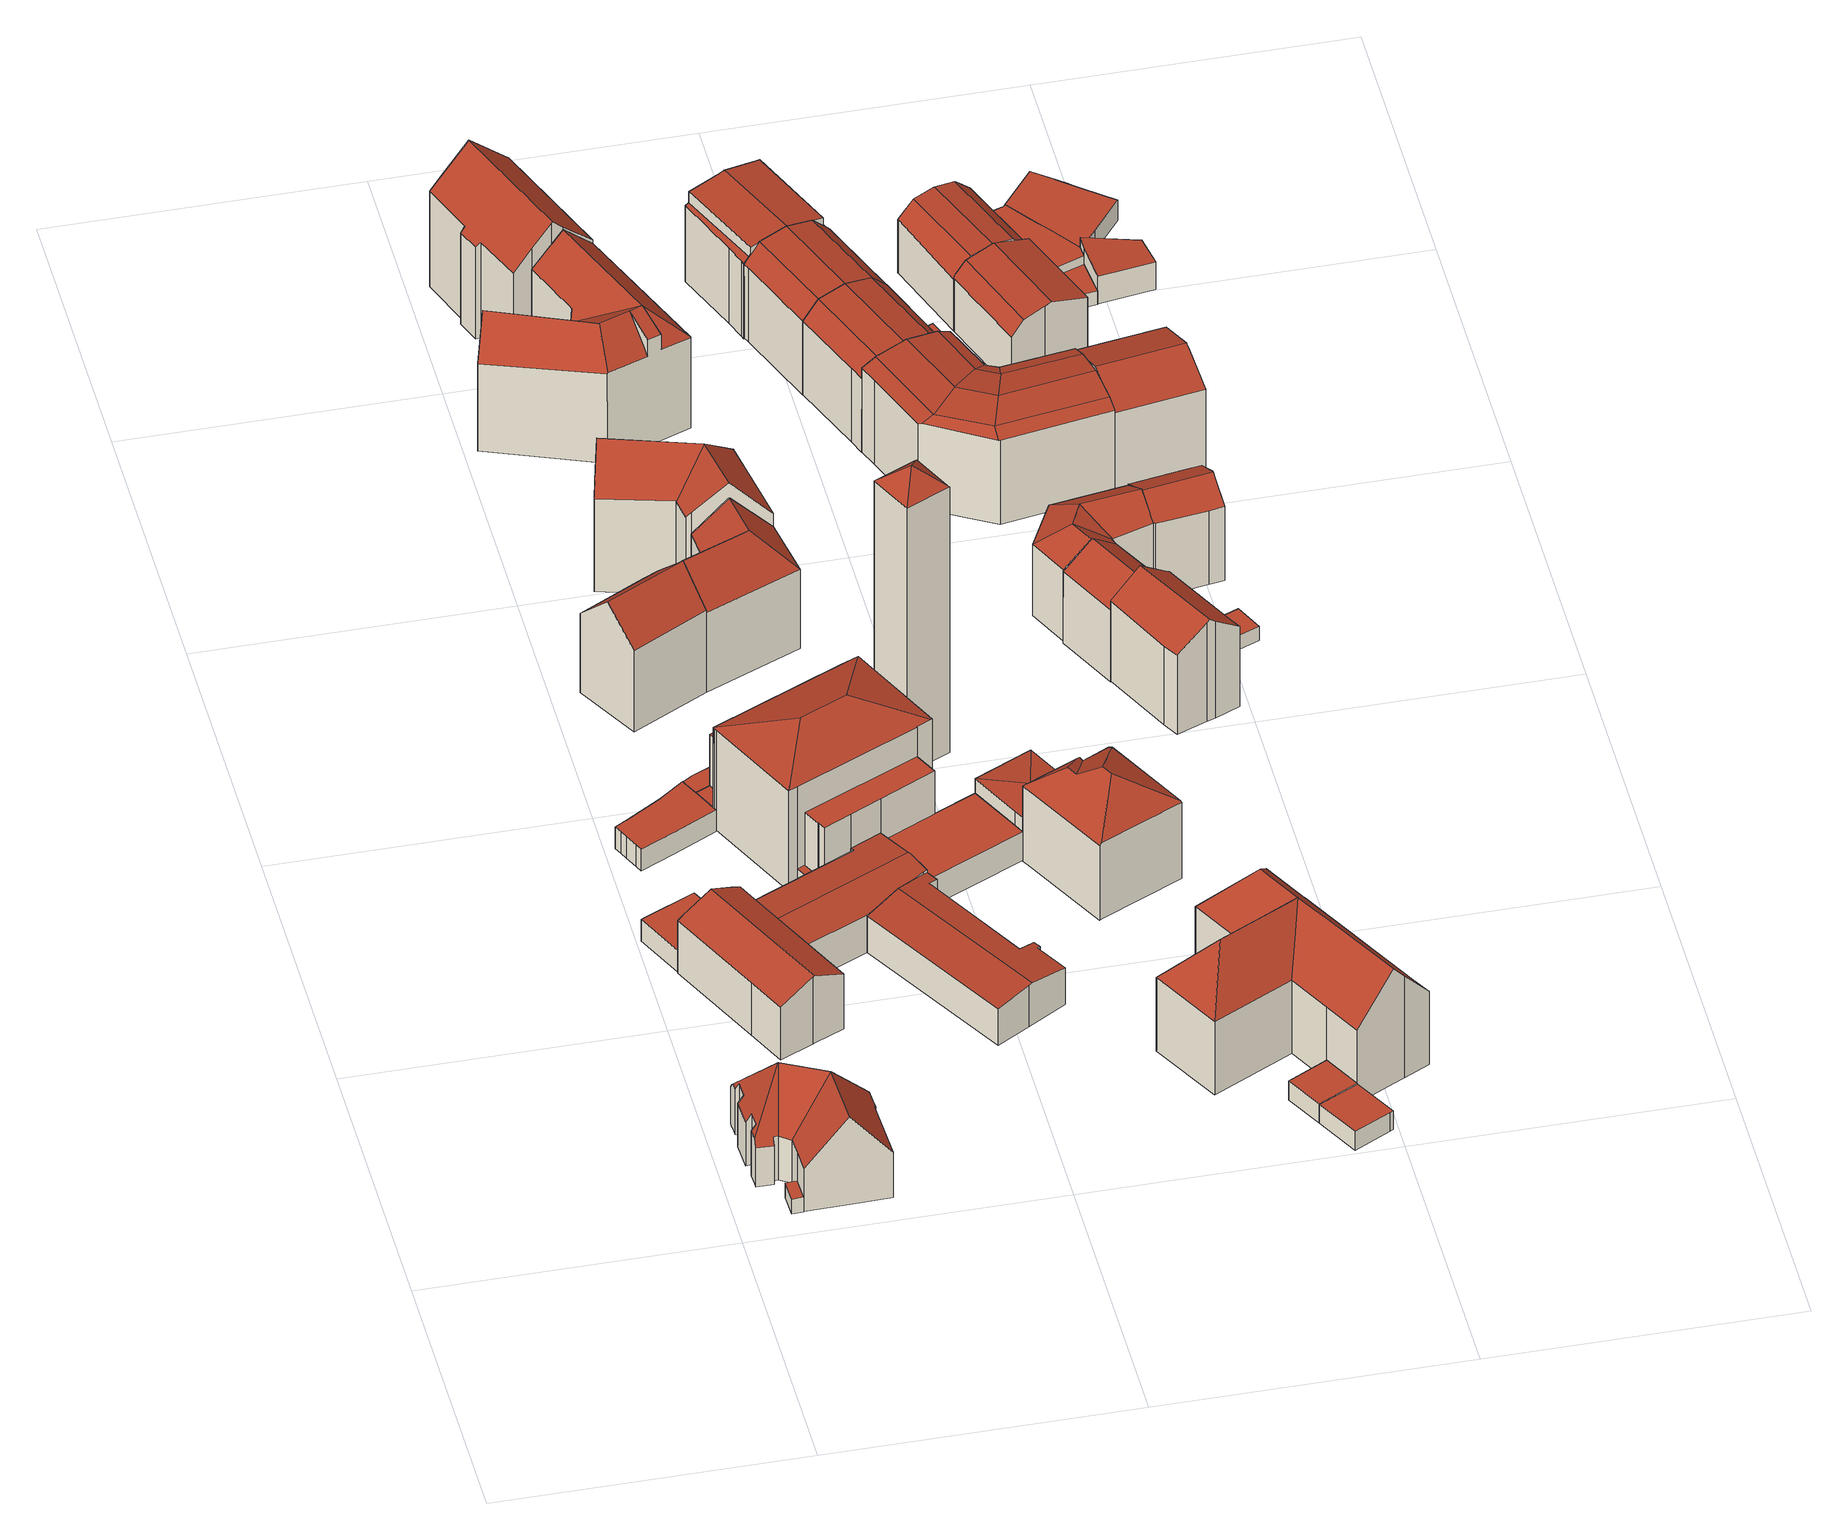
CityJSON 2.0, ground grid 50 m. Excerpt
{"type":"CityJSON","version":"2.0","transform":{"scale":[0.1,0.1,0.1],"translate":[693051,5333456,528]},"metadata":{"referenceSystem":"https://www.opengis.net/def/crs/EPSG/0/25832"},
"CityObjects":{
"building1":{"type":"Building","attributes":{"Gemeindeschluessel":"09162000","HoeheDach":"545.952","HoeheGrund":"529.250","Methode":"2000","NiedrigsteTraufeDesGebaeudes":"532.010","Geometrietyp2DReferenz":"3000","function":"31001_1000","roofType":"3100","measuredHeight":16.7,"storeysAboveGround":3},"geometry":[{"type":"MultiSurface","lod":"2","boundaries":[[[0,1,2,3]],[[4,5,6,7]],[[8,9,1,10]],[[11,12,13,14,15,16,17]],[[18,19,20,21]],[[22,23,24,25,26,27,28,29]],[[8,10,30,31]],[[6,32,33,34,35,36,37,7]],[[38,39,40,41]],[[42,24,23,43]],[[44,12,11,45]],[[35,34,46,47]],[[41,40,48,49]],[[14,50,51,21,20,15]],[[49,48,5,4]],[[10,1,0,52,30]],[[50,14,13,53]],[[54,31,30,52]],[[23,22,29,55,56,57,58,43]],[[59,45,11,17,60,61]],[[62,63,64,65]],[[66,27,26,67]],[[47,46,68,69]],[[16,15,20,19,70,71,72,28]],[[73,61,60,9,8,31,54]],[[60,17,16,2,1,9]],[[2,16,28,27]],[[56,55,63,62]],[[44,45,59,61,73,54,52,0,3,66,67,74,42,43,58,57,56,62,65,38,41,49,4,7,37,36,35,47,69,75,76,77,18,21,51,50,53]],[[65,64,39,38]],[[64,63,55,29,28,32,6,5,48,40,39]],[[3,2,27,66]],[[25,24,42,74,67,26]],[[33,32,28,72,68,46,34]],[[69,68,72,75]],[[71,70,19,18,77,76]],[[71,76,75,72]],[[53,13,12,44]]],"semantics":{"surfaces":[{"type":"WallSurface"},{"type":"RoofSurface"},{"type":"GroundSurface"}],"values":[0,0,0,1,0,1,1,0,0,0,0,0,0,0,0,0,0,0,0,0,0,0,0,1,0,1,1,0,2,0,1,0,0,1,0,0,0,0]}}]},
"building2":{"type":"Building","attributes":{"Gemeindeschluessel":"09162000","HoeheDach":"532.874","HoeheGrund":"528.780","Methode":"1000","NiedrigsteTraufeDesGebaeudes":"532.874","Geometrietyp2DReferenz":"3000","function":"31001_9998","roofType":"1000","measuredHeight":4.09,"storeysAboveGround":1},"geometry":[{"type":"MultiSurface","lod":"2","boundaries":[[[78,79,80,81,82,83,84]],[[80,85,86,81]],[[83,87,88,84]],[[82,89,87,83]],[[81,86,89,82]],[[88,87,89,86,85,90,91]],[[78,91,90,79]],[[84,88,91,78]],[[79,90,85,80]]],"semantics":{"surfaces":[{"type":"GroundSurface"},{"type":"WallSurface"},{"type":"RoofSurface"}],"values":[0,1,1,1,1,2,1,1,1]}}]},
"building3":{"type":"Building","attributes":{"Gemeindeschluessel":"09162000","HoeheDach":"541.511","HoeheGrund":"528.650","Methode":"2000","NiedrigsteTraufeDesGebaeudes":"538.679","Geometrietyp2DReferenz":"3000","function":"31001_9998","roofType":"3100","measuredHeight":12.86,"storeysAboveGround":3},"geometry":[{"type":"MultiSurface","lod":"2","boundaries":[[[92,93,94,95]],[[96,97,98,99,100,101,102,103]],[[104,100,99,105]],[[106,107,108,96,103,109,94,93]],[[110,102,101,111]],[[112,113,114,115,92,95,116,117,110,111,104,105,118,119]],[[111,101,100,104]],[[115,106,93,92]],[[114,107,106,115]],[[113,112,119,97,96,108]],[[113,108,107,114]],[[109,103,102,110,117,116]],[[95,94,109,116]],[[98,97,119,118,105,99]]],"semantics":{"surfaces":[{"type":"WallSurface"},{"type":"RoofSurface"},{"type":"GroundSurface"}],"values":[0,1,0,1,0,2,0,0,0,0,0,0,0,0]}}]},
"building4":{"type":"Building","attributes":{"Gemeindeschluessel":"09162000","HoeheDach":"532.754","HoeheGrund":"528.720","Methode":"1000","NiedrigsteTraufeDesGebaeudes":"532.754","Geometrietyp2DReferenz":"3000","function":"31001_2000","roofType":"1000","measuredHeight":4.03},"geometry":[{"type":"MultiSurface","lod":"2","boundaries":[[[120,121,122,123]],[[124,125,126,127]],[[128,129,130,131]],[[122,121,130,129,132,133,134,135,136,137,138,126,125,139]],[[128,140,141,133,132,129]],[[127,126,138,142]],[[140,128,131,120,123,143,124,127,142,144,145,146,147,141]],[[144,137,136,145]],[[147,134,133,141]],[[135,134,147,146,145,136]],[[143,139,125,124]],[[142,138,137,144]],[[131,130,121,120]],[[123,122,139,143]]],"semantics":{"surfaces":[{"type":"WallSurface"},{"type":"RoofSurface"},{"type":"GroundSurface"}],"values":[0,0,0,1,0,0,2,0,0,0,0,0,0,0]}}]},
"building5":{"type":"Building","attributes":{"Gemeindeschluessel":"09162000","HoeheDach":"532.743","HoeheGrund":"528.690","Methode":"1000","NiedrigsteTraufeDesGebaeudes":"532.743","Geometrietyp2DReferenz":"3000","function":"31001_2000","roofType":"1000","measuredHeight":4.05},"geometry":[{"type":"MultiSurface","lod":"2","boundaries":[[[145,148,149,150]],[[151,150,149,152,153,154,155,156]],[[144,151,156,142]],[[148,157,152,149]],[[153,158,159,154]],[[148,145,144,142,160,159,158,157]],[[155,154,159,160]],[[152,157,158,153]],[[156,155,160,142]],[[145,150,151,144]]],"semantics":{"surfaces":[{"type":"WallSurface"},{"type":"RoofSurface"},{"type":"GroundSurface"}],"values":[0,1,0,0,0,2,0,0,0,0]}}]},
"building6":{"type":"Building","attributes":{"Gemeindeschluessel":"09162000","HoeheDach":"536.820","HoeheGrund":"528.910","Methode":"1000","NiedrigsteTraufeDesGebaeudes":"536.123","Geometrietyp2DReferenz":"3000","function":"31001_9998","roofType":"3100","measuredHeight":7.91,"storeysAboveGround":2},"geometry":[{"type":"MultiSurface","lod":"2","boundaries":[[[161,162,163,164]],[[165,166,167,163,162,168,169,170]],[[164,163,167,171]],[[169,168,172,173,174,175]],[[176,177,178,179]],[[180,181,177,176]],[[182,183,165,170,181,180]],[[170,169,175,178,177,181]],[[179,178,175,174]],[[171,167,166,184]],[[164,171,184,183,182,180,176,179,174,173,172,161]],[[172,168,162,161]],[[184,166,165,183]]],"semantics":{"surfaces":[{"type":"WallSurface"},{"type":"RoofSurface"},{"type":"GroundSurface"}],"values":[0,1,0,0,0,0,0,1,0,0,2,0,0]}}]},
"building7":{"type":"Building","attributes":{"Gemeindeschluessel":"09162000","HoeheDach":"550.102","HoeheGrund":"528.769","Methode":"2000","NiedrigsteTraufeDesGebaeudes":"543.877","Geometrietyp2DReferenz":"3000","function":"31001_1000","roofType":"3100","measuredHeight":21.33,"storeysAboveGround":4},"geometry":[{"type":"MultiSurface","lod":"2","boundaries":[[[185,186,187,188]],[[189,190,191,192]],[[193,190,189,185,188]],[[192,191,194,195,196]],[[186,196,195,187]],[[191,190,193,194]],[[186,185,189,192,196]],[[187,195,194,193,188]]],"semantics":{"surfaces":[{"type":"WallSurface"},{"type":"RoofSurface"},{"type":"GroundSurface"}],"values":[0,0,0,0,0,1,2,1]}}]},
"building8":{"type":"Building","attributes":{"Gemeindeschluessel":"09162000","HoeheDach":"532.731","HoeheGrund":"528.910","Methode":"1000","NiedrigsteTraufeDesGebaeudes":"532.731","Geometrietyp2DReferenz":"3000","function":"31001_9998","roofType":"1000","measuredHeight":3.82},"geometry":[{"type":"MultiSurface","lod":"2","boundaries":[[[197,198,199,200]],[[200,199,152,201]],[[202,154,203,204]],[[153,152,199,198,205,206,203,154]],[[207,153,154,202]],[[201,152,153,207]],[[208,205,198,197]],[[204,203,206,209]],[[209,206,205,208]],[[202,204,209,208,197,200,201,207]]],"semantics":{"surfaces":[{"type":"WallSurface"},{"type":"RoofSurface"},{"type":"GroundSurface"}],"values":[0,0,0,1,0,0,0,0,0,2]}}]},
"building9":{"type":"Building","attributes":{"name":"St. Wolfgang","Gemeindeschluessel":"09162000","HoeheDach":"551.460","HoeheGrund":"528.964","Methode":"2000","NiedrigsteTraufeDesGebaeudes":"532.480","Geometrietyp2DReferenz":"3000","function":"31001_3041","roofType":"3200","measuredHeight":22.5},"geometry":[{"type":"MultiSurface","lod":"2","boundaries":[[[210,211,212,213]],[[214,215,216,217]],[[218,219,220,221,222,223,224,225]],[[226,227,228,229]],[[230,231,232,233,234]],[[235,236,232,237]],[[238,239,215,214]],[[240,241,212,242]],[[243,224,223,244]],[[245,246,230,234,247,248,136]],[[249,250,238,214,217,251,252,235,237,253,246,245,243,244,254,255,256,210,213,257]],[[254,222,221,255]],[[210,256,220,219,211]],[[258,259,240,242,233,232,236]],[[250,249,259,258,260,261]],[[235,252,262,263,236]],[[243,245,136,264,225,224]],[[258,236,263,229,228,260]],[[257,213,212,241]],[[247,211,219,218,265,248]],[[249,257,241,240,259]],[[250,261,239,238]],[[227,266,216,215,239,261,260,228]],[[247,234,233,242,212,211]],[[248,265,264,136]],[[255,221,220,256]],[[244,223,222,254]],[[253,231,230,246]],[[217,216,266,251]],[[265,218,225,264]],[[253,237,232,231]],[[262,226,229,263]],[[252,251,266,227,226,262]]],"semantics":{"surfaces":[{"type":"WallSurface"},{"type":"RoofSurface"},{"type":"GroundSurface"}],"values":[0,0,1,0,1,0,0,1,0,0,2,0,0,1,0,0,0,0,0,0,0,0,1,1,1,0,0,0,0,0,0,1,0]}}]},
"building10":{"type":"Building","attributes":{"Gemeindeschluessel":"09162000","HoeheDach":"536.920","HoeheGrund":"528.891","Methode":"1000","NiedrigsteTraufeDesGebaeudes":"535.810","Geometrietyp2DReferenz":"3000","function":"31001_9998","roofType":"3100","measuredHeight":8.03,"storeysAboveGround":2},"geometry":[{"type":"MultiSurface","lod":"2","boundaries":[[[164,171,267,268,269]],[[164,269,270,161]],[[267,271,272,273,268]],[[274,272,271,275]],[[161,270,276,277]],[[277,276,278,279]],[[273,280,281,282,283,284,278,276,270,269,268]],[[267,171,275,271]],[[285,283,282,286]],[[274,287,280,273,272]],[[282,281,288,286]],[[278,284,289,279]],[[274,275,171,164,161,277,279,289,285,286,288,287]],[[284,283,285,289]],[[288,281,280,287]]],"semantics":{"surfaces":[{"type":"WallSurface"},{"type":"RoofSurface"},{"type":"GroundSurface"}],"values":[0,0,1,0,0,0,1,0,0,0,0,0,2,0,0]}}]},
"building11":{"type":"Building","attributes":{"Gemeindeschluessel":"09162000","HoeheDach":"550.053","HoeheGrund":"528.769","Methode":"2000","NiedrigsteTraufeDesGebaeudes":"542.959","Geometrietyp2DReferenz":"3000","function":"31001_1000","roofType":"3100","measuredHeight":21.28,"storeysAboveGround":4},"geometry":[{"type":"MultiSurface","lod":"2","boundaries":[[[290,185,291,292,293]],[[290,293,294,295]],[[296,297,298,299]],[[300,298,301,302]],[[303,302,291,185]],[[296,295,294,304,297]],[[299,298,300,189]],[[302,301,292,291]],[[189,300,302,303]],[[301,298,297,304]],[[290,295,296,299,189,303,185]],[[293,292,301,304,294]]],"semantics":{"surfaces":[{"type":"WallSurface"},{"type":"RoofSurface"},{"type":"GroundSurface"}],"values":[0,0,0,1,0,0,0,1,0,1,2,1]}}]},
"building12":{"type":"Building","attributes":{"Gemeindeschluessel":"09162000","HoeheDach":"552.829","HoeheGrund":"528.767","Methode":"2000","NiedrigsteTraufeDesGebaeudes":"546.537","Geometrietyp2DReferenz":"3000","function":"31001_9998","roofType":"3100","measuredHeight":24.06,"storeysAboveGround":5},"geometry":[{"type":"MultiSurface","lod":"2","boundaries":[[[305,306,307,308,309,310]],[[311,312,313,314,315]],[[316,317,315,314,305]],[[310,309,318,319,320]],[[295,321,320,319]],[[322,323,307,306,324]],[[316,305,310,320,321]],[[313,312,322,324]],[[308,325,318,309]],[[305,314,313,324,306]],[[317,296,311,315]],[[295,319,318,325,323,322,312,311,296]],[[295,296,317,316,321]],[[325,308,307,323]]],"semantics":{"surfaces":[{"type":"RoofSurface"},{"type":"WallSurface"},{"type":"GroundSurface"}],"values":[0,1,0,1,1,1,0,1,1,0,1,2,1,1]}}]},
"building13":{"type":"Building","attributes":{"Gemeindeschluessel":"09162000","HoeheDach":"534.459","HoeheGrund":"529.030","Methode":"1000","NiedrigsteTraufeDesGebaeudes":"534.459","Geometrietyp2DReferenz":"3000","function":"31001_2000","roofType":"1000","measuredHeight":5.43},"geometry":[{"type":"MultiSurface","lod":"2","boundaries":[[[250,326,327,328]],[[329,330,331,332]],[[329,333,334,335,336,330]],[[238,337,326,250]],[[338,339,335,334]],[[328,327,339,338]],[[340,331,330,336,335,339,327,326,337]],[[341,332,331,340,337,238]],[[333,329,332,341,238,250,328,338,334]]],"semantics":{"surfaces":[{"type":"WallSurface"},{"type":"RoofSurface"},{"type":"GroundSurface"}],"values":[0,0,0,0,0,0,1,0,2]}}]},
"building14":{"type":"Building","attributes":{"Gemeindeschluessel":"09162000","HoeheDach":"551.280","HoeheGrund":"528.669","Methode":"2000","NiedrigsteTraufeDesGebaeudes":"543.992","Geometrietyp2DReferenz":"3000","function":"31001_1000","roofType":"3100","measuredHeight":22.61,"storeysAboveGround":5},"geometry":[{"type":"MultiSurface","lod":"2","boundaries":[[[342,343,344,345]],[[346,347,343,342]],[[348,349,350,351,352]],[[352,351,353,354]],[[355,356,350,349]],[[355,349,348,357,358,359]],[[360,345,344,361]],[[351,350,356,362,363,364,365,366,360,361,367,353]],[[368,369,370]],[[352,354,371,357,348]],[[372,364,363,373,374]],[[371,368,370,357]],[[364,372,375,365]],[[366,376,345,360]],[[357,370,342,374,373,358]],[[363,362,359,358,373]],[[367,347,346,377,369,368,371,354,353]],[[343,347,367,361,344]],[[342,377,346]],[[342,345,376,375,372,374]],[[369,377,342,370]],[[359,362,356,355]],[[365,375,376,366]]],"semantics":{"surfaces":[{"type":"RoofSurface"},{"type":"WallSurface"},{"type":"GroundSurface"}],"values":[0,0,1,1,1,0,1,2,1,0,1,0,1,1,0,1,1,1,1,0,0,1,1]}}]},
"building15":{"type":"Building","attributes":{"Gemeindeschluessel":"09162000","HoeheDach":"553.550","HoeheGrund":"528.470","Methode":"2000","NiedrigsteTraufeDesGebaeudes":"546.048","Geometrietyp2DReferenz":"3000","function":"31001_1000","roofType":"3100","measuredHeight":25.08,"storeysAboveGround":5},"geometry":[{"type":"MultiSurface","lod":"2","boundaries":[[[378,379,380,381]],[[382,383,384,385]],[[386,387,388,389]],[[388,390,391,392,393,389]],[[394,395,396,397]],[[396,398,383,382,399,397]],[[400,401,384,383,398]],[[402,403,404,401,400,405]],[[391,390,388,387,406,407,380,379,405,400,398,396,395]],[[386,408,409,407,406,387]],[[392,391,395,394]],[[404,403,402,378,381,409,408,386,389,393,392,394,397,399,382,385]],[[402,405,379,378]],[[381,380,407,409]],[[385,384,401,404]]],"semantics":{"surfaces":[{"type":"WallSurface"},{"type":"RoofSurface"},{"type":"GroundSurface"}],"values":[0,0,0,0,0,0,1,0,1,0,0,2,0,0,0]}}]},
"building16":{"type":"Building","attributes":{"Gemeindeschluessel":"09162000","HoeheDach":"584.070","HoeheGrund":"529.570","Methode":"2000","NiedrigsteTraufeDesGebaeudes":"580.534","Geometrietyp2DReferenz":"3000","function":"31001_2000","roofType":"3500","measuredHeight":54.5},"geometry":[{"type":"MultiSurface","lod":"2","boundaries":[[[410,411,412,413]],[[414,415,416,417,418]],[[417,419,418]],[[417,416,420,419]],[[419,420,412,411]],[[413,412,420,421]],[[421,420,416,415]],[[418,419,411]],[[414,410,413,421,415]],[[414,418,411,410]]],"semantics":{"surfaces":[{"type":"WallSurface"},{"type":"RoofSurface"},{"type":"GroundSurface"}],"values":[0,0,1,1,1,0,0,1,2,0]}}]},
"building17":{"type":"Building","attributes":{"Gemeindeschluessel":"09162000","HoeheDach":"537.930","HoeheGrund":"529.010","Methode":"2000","NiedrigsteTraufeDesGebaeudes":"537.233","Geometrietyp2DReferenz":"3000","function":"31001_9998","roofType":"3200","measuredHeight":8.92,"storeysAboveGround":2},"geometry":[{"type":"MultiSurface","lod":"2","boundaries":[[[422,423,424,425,426,427]],[[334,423,422,338]],[[424,428,429,430,425]],[[425,430,431,426]],[[432,334,338,328,433,434,435,436,437]],[[436,429,428,437]],[[430,429,436,435,434,431]],[[427,426,431,434,433,328]],[[338,422,427,328]],[[334,432,437,428,424,423]]],"semantics":{"surfaces":[{"type":"RoofSurface"},{"type":"WallSurface"},{"type":"GroundSurface"}],"values":[0,1,0,0,2,1,1,1,1,1]}}]},
"building18":{"type":"Building","attributes":{"Gemeindeschluessel":"09162000","HoeheDach":"548.230","HoeheGrund":"528.930","Methode":"2000","NiedrigsteTraufeDesGebaeudes":"543.230","Geometrietyp2DReferenz":"3000","function":"31001_9998","roofType":"3200","measuredHeight":19.3,"storeysAboveGround":3},"geometry":[{"type":"MultiSurface","lod":"2","boundaries":[[[438,439,440,441,442,443,444]],[[445,446,447,439,438]],[[448,439,447,449]],[[450,451,446,445]],[[452,453,454,442,441,455,456,457,458]],[[459,444,443,442,454,453]],[[460,461,462,463,464,465,452,458]],[[465,464,463,466,450,445,438,444,459,453,452]],[[440,439,448,467,455,441]],[[468,462,461,460,458,457,456,455,467,448,449,469,470,471]],[[472,451,450,466]],[[451,472,471,470,469,449,447,446]],[[462,468,471,472,466,463]]],"semantics":{"surfaces":[{"type":"RoofSurface"},{"type":"WallSurface"},{"type":"GroundSurface"}],"values":[0,0,1,0,1,0,1,0,1,2,0,1,1]}}]},
"building19":{"type":"Building","attributes":{"Gemeindeschluessel":"09162000","HoeheDach":"532.932","HoeheGrund":"529.190","Methode":"1000","NiedrigsteTraufeDesGebaeudes":"532.932","Geometrietyp2DReferenz":"3000","function":"31001_1000","roofType":"1000","measuredHeight":3.74},"geometry":[{"type":"MultiSurface","lod":"2","boundaries":[[[473,474,475,476]],[[474,477,478,475]],[[476,475,478,479]],[[476,479,480,473]],[[480,477,474,473]],[[479,478,477,480]]],"semantics":{"surfaces":[{"type":"WallSurface"},{"type":"RoofSurface"},{"type":"GroundSurface"}],"values":[0,1,0,2,0,0]}}]},
"building20":{"type":"Building","attributes":{"Gemeindeschluessel":"09162000","HoeheDach":"532.816","HoeheGrund":"529.180","Methode":"1000","NiedrigsteTraufeDesGebaeudes":"532.816","Geometrietyp2DReferenz":"3000","function":"31001_1000","roofType":"1000","measuredHeight":3.64},"geometry":[{"type":"MultiSurface","lod":"2","boundaries":[[[481,482,483,473]],[[481,484,485,482]],[[482,485,486,487,483]],[[484,488,486,485]],[[483,487,480,473]],[[486,488,480,487]],[[484,481,473,480,488]]],"semantics":{"surfaces":[{"type":"WallSurface"},{"type":"RoofSurface"},{"type":"GroundSurface"}],"values":[0,0,1,0,0,0,2]}}]},
"building21":{"type":"Building","attributes":{"Gemeindeschluessel":"09162000","HoeheDach":"551.051","HoeheGrund":"529.110","Methode":"1000","NiedrigsteTraufeDesGebaeudes":"543.105","Geometrietyp2DReferenz":"3000","function":"31001_1000","roofType":"3200","measuredHeight":21.94},"geometry":[{"type":"MultiSurface","lod":"2","boundaries":[[[489,490,491,492]],[[493,494,495,496,497,498]],[[499,500,501,502,503,490,489]],[[504,505,501,500,506,507]],[[508,509,510,497,496,511,512,513,514,515,516,491,517]],[[518,519,498,497,510,509,520]],[[493,498,519,521]],[[516,515,514,513,512,522,523,524,525,526,492,491]],[[527,528,504,507]],[[503,517,491,490]],[[529,511,496,495]],[[530,531,509,501,505,504]],[[527,532,520,528]],[[522,512,511,529]],[[528,530,504]],[[502,501,509,508,517,503]],[[495,494,493,521,533,532,527,507,506,500,499,489,492,526,525,524,523,522,529]],[[533,521,519,518,520,532]],[[520,509,531,530,528]]],"semantics":{"surfaces":[{"type":"WallSurface"},{"type":"RoofSurface"},{"type":"GroundSurface"}],"values":[0,0,0,0,1,1,0,0,0,1,0,1,0,0,1,1,2,0,1]}}]},
"building22":{"type":"Building","attributes":{"Gemeindeschluessel":"09162000","HoeheDach":"546.470","HoeheGrund":"528.551","Methode":"2000","NiedrigsteTraufeDesGebaeudes":"542.860","Geometrietyp2DReferenz":"3000","function":"31001_9998","roofType":"3100","measuredHeight":17.92,"storeysAboveGround":5},"geometry":[{"type":"MultiSurface","lod":"2","boundaries":[[[534,535,536,537]],[[538,539,540,537,536,541]],[[542,543,544,539,538,545,546,547,548,549,550]],[[549,551,552,550]],[[553,554,555,534,537,540]],[[544,553,540,539]],[[547,546,556,557,558,559]],[[548,560,551,549]],[[546,545,561,562,556]],[[542,550,552,563,564,565,535,534,555]],[[563,552,551,560,559,558]],[[535,565,562,561,541,536]],[[538,541,561,545]],[[547,559,560,548]],[[558,557,564,563]],[[565,564,557,556,562]],[[542,555,554,543]],[[543,554,553,544]]],"semantics":{"surfaces":[{"type":"WallSurface"},{"type":"GroundSurface"},{"type":"RoofSurface"}],"values":[0,0,1,0,2,0,0,0,0,0,2,2,0,0,0,2,0,0]}}]},
"building23":{"type":"Building","attributes":{"Gemeindeschluessel":"09162000","HoeheDach":"546.760","HoeheGrund":"528.740","Methode":"2000","NiedrigsteTraufeDesGebaeudes":"542.771","Geometrietyp2DReferenz":"3000","function":"31001_9998","roofType":"3100","measuredHeight":18.02,"storeysAboveGround":4},"geometry":[{"type":"MultiSurface","lod":"2","boundaries":[[[566,567,568,569]],[[570,571,572,573,574,575,576,577,578,579]],[[568,567,580,571,570]],[[575,574,581,582]],[[580,583,572,571]],[[569,568,570,579]],[[583,584,573,572]],[[582,581,585,586]],[[584,587,585,581,574,573]],[[586,585,587,588]],[[566,589,590,591,588,587,584,583,580,567]],[[591,590,589,566,569,579,578,577,576,575,582,586,588]]],"semantics":{"surfaces":[{"type":"WallSurface"},{"type":"RoofSurface"},{"type":"GroundSurface"}],"values":[0,0,1,0,1,0,1,0,1,0,0,2]}}]},
"building24":{"type":"Building","attributes":{"Gemeindeschluessel":"09162000","HoeheDach":"546.780","HoeheGrund":"528.820","Methode":"2000","NiedrigsteTraufeDesGebaeudes":"542.857","Geometrietyp2DReferenz":"3000","function":"31001_9998","roofType":"3100","measuredHeight":17.96,"storeysAboveGround":4},"geometry":[{"type":"MultiSurface","lod":"2","boundaries":[[[592,593,594,595,596,597]],[[598,599,600,601]],[[602,603,604,605]],[[604,603,606,580,607]],[[606,597,596,583,580]],[[607,580,583,584,599,598,608,609,610,611]],[[602,612,592,597,606,603]],[[605,604,607,611]],[[613,614,600,599,584]],[[615,594,593,592,612,602,605,611,610,609,608,598,601,616]],[[601,600,614,616]],[[596,595,613,584,583]],[[594,615,616,614,613,595]]],"semantics":{"surfaces":[{"type":"WallSurface"},{"type":"RoofSurface"},{"type":"GroundSurface"}],"values":[0,0,0,1,1,0,0,0,1,2,0,1,0]}}]},
"building25":{"type":"Building","attributes":{"Gemeindeschluessel":"09162000","HoeheDach":"546.230","HoeheGrund":"528.590","Methode":"2000","NiedrigsteTraufeDesGebaeudes":"542.287","Geometrietyp2DReferenz":"3000","function":"31001_1000","roofType":"3100","measuredHeight":17.64,"storeysAboveGround":4},"geometry":[{"type":"MultiSurface","lod":"2","boundaries":[[[617,618,619,620,621,622]],[[620,619,623,624,625,621]],[[626,627,628,629]],[[630,631,627,626]],[[623,632,628,627,631,624]],[[625,624,631,630,633,634]],[[635,618,617,622,634,633,630,626,629,636]],[[622,621,625,634]],[[629,628,632,636]],[[618,635,636,632,623,619]]],"semantics":{"surfaces":[{"type":"WallSurface"},{"type":"RoofSurface"},{"type":"GroundSurface"}],"values":[0,1,0,0,1,0,2,0,0,0]}}]},
"building26":{"type":"Building","attributes":{"Gemeindeschluessel":"09162000","HoeheDach":"546.200","HoeheGrund":"528.966","Methode":"2000","NiedrigsteTraufeDesGebaeudes":"542.731","Geometrietyp2DReferenz":"3000","function":"31001_9998","roofType":"3100","measuredHeight":17.23,"storeysAboveGround":4},"geometry":[{"type":"MultiSurface","lod":"2","boundaries":[[[637,638,639,640,641]],[[642,637,641,643,631]],[[644,645,646,647,648]],[[642,631,625,649]],[[638,644,648,650,639]],[[651,625,631,643,652]],[[653,654,655,656]],[[656,655,646,645]],[[654,651,652,655]],[[657,650,648,647]],[[637,642,649,653,656,645,644,638]],[[653,649,625,651,654]],[[652,657,647,646,655]],[[640,639,650,657]],[[643,641,640,657,652]]],"semantics":{"surfaces":[{"type":"WallSurface"},{"type":"RoofSurface"},{"type":"GroundSurface"}],"values":[0,0,0,0,0,1,0,0,1,1,2,0,1,1,1]}}]},
"building27":{"type":"Building","attributes":{"Gemeindeschluessel":"09162000","HoeheDach":"548.070","HoeheGrund":"528.812","Methode":"2000","NiedrigsteTraufeDesGebaeudes":"543.940","Geometrietyp2DReferenz":"3000","function":"31001_1000","roofType":"3100","measuredHeight":19.26,"storeysAboveGround":6},"geometry":[{"type":"MultiSurface","lod":"2","boundaries":[[[658,659,660,661,662,663]],[[664,665,666,667,668,669,670,671,672]],[[668,673,674,669]],[[667,675,673,668]],[[666,676,675,667]],[[665,677,676,666]],[[672,658,663,664]],[[664,663,662,677,665]],[[671,659,658,672]],[[661,674,673,675,676,677,662]],[[670,660,659,671]],[[669,674,661,660,670]]],"semantics":{"surfaces":[{"type":"RoofSurface"},{"type":"GroundSurface"},{"type":"WallSurface"}],"values":[0,1,2,2,2,2,2,2,2,0,2,2]}}]},
"building28":{"type":"Building","attributes":{"Gemeindeschluessel":"09162000","HoeheDach":"546.900","HoeheGrund":"528.854","Methode":"2000","NiedrigsteTraufeDesGebaeudes":"544.804","Geometrietyp2DReferenz":"3000","function":"31001_9998","roofType":"3100","measuredHeight":18.05,"storeysAboveGround":4},"geometry":[{"type":"MultiSurface","lod":"2","boundaries":[[[678,679,680,681,682]],[[683,684,685,686,687,688]],[[678,682,683,689]],[[690,691,692,693]],[[694,695,696,697]],[[698,699,686,685,700,701]],[[702,693,703,684]],[[684,703,700,685]],[[704,705,706,688,687]],[[682,702,684,683]],[[704,687,686,699]],[[707,708,679,678,689,709]],[[710,692,691,711]],[[712,690,693,702]],[[710,713,714,715,692]],[[707,716,705,704,699,698,694,697,713,710,711,717,708]],[[693,692,715,703]],[[718,709,689,683,688,706]],[[697,696,714,713]],[[716,718,706,705]],[[681,712,702,682]],[[698,701,695,694]],[[703,715,714,696,695,701,700]],[[717,711,691,690,712,681,680]],[[707,709,718,716]],[[717,680,679,708]]],"semantics":{"surfaces":[{"type":"RoofSurface"},{"type":"WallSurface"},{"type":"GroundSurface"}],"values":[0,0,0,0,1,1,0,0,1,0,1,1,1,0,1,2,0,0,1,1,0,1,0,1,1,1]}}]},
"building29":{"type":"Building","attributes":{"Gemeindeschluessel":"09162000","HoeheDach":"531.431","HoeheGrund":"528.660","Methode":"1000","NiedrigsteTraufeDesGebaeudes":"531.431","Geometrietyp2DReferenz":"3000","function":"31001_2000","roofType":"1000","measuredHeight":2.77},"geometry":[{"type":"MultiSurface","lod":"2","boundaries":[[[719,720,721,722]],[[722,721,723,724]],[[724,723,725,726]],[[727,728,720,719]],[[726,725,728,727]],[[722,724,726,727,719]],[[720,728,725,723,721]]],"semantics":{"surfaces":[{"type":"WallSurface"},{"type":"GroundSurface"},{"type":"RoofSurface"}],"values":[0,0,0,0,0,1,2]}}]},
"building30":{"type":"Building","attributes":{"Gemeindeschluessel":"09162000","HoeheDach":"531.491","HoeheGrund":"528.770","Methode":"1000","NiedrigsteTraufeDesGebaeudes":"531.491","Geometrietyp2DReferenz":"3000","function":"31001_2000","roofType":"1000","measuredHeight":2.72},"geometry":[{"type":"MultiSurface","lod":"2","boundaries":[[[729,730,731,732]],[[729,732,733,734]],[[734,735,730,729]],[[732,731,736,733]],[[735,736,731,730]],[[733,736,735,734]]],"semantics":{"surfaces":[{"type":"WallSurface"},{"type":"GroundSurface"},{"type":"RoofSurface"}],"values":[0,1,0,0,2,0]}}]},
"building31":{"type":"Building","attributes":{"Gemeindeschluessel":"09162000","HoeheDach":"545.939","HoeheGrund":"529.030","Methode":"1000","NiedrigsteTraufeDesGebaeudes":"543.213","Geometrietyp2DReferenz":"3000","function":"31001_9998","roofType":"3100","measuredHeight":16.91,"storeysAboveGround":4},"geometry":[{"type":"MultiSurface","lod":"2","boundaries":[[[737,738,739,740]],[[741,742,743,744,745,746,747]],[[748,747,746,739,738,749,750,751]],[[751,750,749,752,753,644]],[[754,755,638,741,747,748,751,644]],[[756,743,742,757]],[[757,742,741,638]],[[756,757,638,755,754,644,753,752,737,740,758,759,760]],[[760,744,743,756]],[[745,759,758,740,739,746]],[[752,749,738,737]],[[759,745,744,760]]],"semantics":{"surfaces":[{"type":"WallSurface"},{"type":"RoofSurface"},{"type":"GroundSurface"}],"values":[0,1,1,0,0,0,0,2,0,0,0,0]}}]},
"building32":{"type":"Building","attributes":{"Gemeindeschluessel":"09162000","HoeheDach":"531.770","HoeheGrund":"528.970","Methode":"2000","NiedrigsteTraufeDesGebaeudes":"531.770","Geometrietyp2DReferenz":"3000","function":"51009_1610","roofType":"1000","measuredHeight":2.8},"geometry":[{"type":"MultiSurface","lod":"2","boundaries":[[[761,762,763,764]],[[763,762,765,766]],[[767,765,762,761]],[[764,763,766,768]],[[768,767,761,764]],[[768,766,765,767]]],"semantics":{"surfaces":[{"type":"WallSurface"},{"type":"RoofSurface"},{"type":"GroundSurface"}],"values":[0,1,0,0,2,0]}}]},
"building33":{"type":"Building","attributes":{"Gemeindeschluessel":"09162000","HoeheDach":"542.340","HoeheGrund":"528.720","Methode":"2000","NiedrigsteTraufeDesGebaeudes":"538.552","Geometrietyp2DReferenz":"3000","function":"31001_9998","roofType":"3100","measuredHeight":13.62,"storeysAboveGround":3},"geometry":[{"type":"MultiSurface","lod":"2","boundaries":[[[769,770,771,772]],[[773,774,775,776]],[[777,778,779,769,772,780]],[[776,775,781,782]],[[783,779,778,784]],[[770,785,786,771]],[[785,787,788,789,781,775,774,786]],[[784,778,777,790]],[[780,772,771,786,774,773,791,792,793,794]],[[795,796,797,798,783,784,790,794,793,792,791,773,776,782,799,800]],[[783,798,797,796,795,787,785,770,769,779]],[[790,777,780,794]],[[789,788,800,799,782,781]],[[800,788,787,795]]],"semantics":{"surfaces":[{"type":"RoofSurface"},{"type":"WallSurface"},{"type":"GroundSurface"}],"values":[0,1,0,1,1,0,0,1,1,2,1,1,1,1]}}]},
"building34":{"type":"Building","attributes":{"Gemeindeschluessel":"09162000","HoeheDach":"542.470","HoeheGrund":"528.806","Methode":"2000","NiedrigsteTraufeDesGebaeudes":"538.885","Geometrietyp2DReferenz":"3000","function":"31001_9998","roofType":"3100","measuredHeight":13.66,"storeysAboveGround":3},"geometry":[{"type":"MultiSurface","lod":"2","boundaries":[[[801,802,803,804,805,806,807]],[[802,801,808,809,810]],[[803,811,812,804]],[[811,810,809,813,814,812]],[[806,805,814,813,815,816]],[[809,808,817,815,813]],[[802,810,811,803]],[[817,818,816,815]],[[806,816,818,807]],[[801,807,818,817,808]],[[804,812,814,805]]],"semantics":{"surfaces":[{"type":"GroundSurface"},{"type":"WallSurface"},{"type":"RoofSurface"}],"values":[0,1,1,2,1,2,1,2,1,1,1]}}]},
"building35":{"type":"Building","attributes":{"Gemeindeschluessel":"09162000","HoeheDach":"547.367","HoeheGrund":"529.050","Methode":"1000","NiedrigsteTraufeDesGebaeudes":"544.476","Geometrietyp2DReferenz":"3000","function":"31001_9998","roofType":"3100","measuredHeight":18.32,"storeysAboveGround":4},"geometry":[{"type":"MultiSurface","lod":"2","boundaries":[[[819,820,821,822,823,824]],[[821,825,826,827,828,822]],[[829,830,831,832]],[[833,826,825,834]],[[834,825,821,820]],[[822,828,831,830,823]],[[820,819,824,829,832,835,836,833,834]],[[824,823,830,829]],[[836,827,826,833]],[[827,836,835,832,831,828]]],"semantics":{"surfaces":[{"type":"WallSurface"},{"type":"RoofSurface"},{"type":"GroundSurface"}],"values":[0,1,0,0,0,1,2,0,0,0]}}]},
"building36":{"type":"Building","attributes":{"Gemeindeschluessel":"09162000","HoeheDach":"530.287","HoeheGrund":"529.004","Methode":"2000","NiedrigsteTraufeDesGebaeudes":"530.093","Geometrietyp2DReferenz":"3000","function":"31001_2000","roofType":"1000","measuredHeight":1.28},"geometry":[{"type":"MultiSurface","lod":"2","boundaries":[[[837,838,839,840,841,842,843,844]],[[845,844,843,846]],[[847,840,839,848]],[[849,837,844,845]],[[848,839,838,850]],[[851,842,841,852]],[[852,841,840,847]],[[845,846,851,852,847,848,850,849]],[[850,838,837,849]],[[846,843,842,851]]],"semantics":{"surfaces":[{"type":"RoofSurface"},{"type":"WallSurface"},{"type":"GroundSurface"}],"values":[0,1,1,1,1,1,1,2,1,1]}}]},
"building37":{"type":"Building","attributes":{"Gemeindeschluessel":"09162000","HoeheDach":"532.850","HoeheGrund":"528.770","Methode":"1000","NiedrigsteTraufeDesGebaeudes":"532.850","Geometrietyp2DReferenz":"3000","function":"31001_2000","roofType":"1000","measuredHeight":4.08},"geometry":[{"type":"MultiSurface","lod":"2","boundaries":[[[853,854,855,856,857,858,859,860]],[[861,862,863,864]],[[865,866,867,868,869,870]],[[871,872,873,874,875,876]],[[877,878,879,880]],[[881,882,856,855]],[[874,873,878,877]],[[883,884,871,876]],[[885,886,887,888,889,890]],[[891,892,893,894]],[[895,896,897,898,899,900]],[[901,902,903,904]],[[905,906,907,908,909,910]],[[860,859,884,883]],[[904,903,862,861]],[[910,909,865,870]],[[911,912,882,881]],[[913,914,888,887]],[[885,890,915,916]],[[917,916,915,918,902,901]],[[867,919,900,899,920,868]],[[887,886,885,916,917,901,904,861,864,921,911,881,855,854,853,860,883,876,875,874,877,880,906,905,910,870,869,868,920,899,898,897,891,894,922,913]],[[897,896,892,891]],[[858,857,856,882,912,923,863,862,903,902,918,915,890,889,888,914,924,893,892,896,895,900,919,867,866,865,909,908,907,879,878,873,872,871,884,859]],[[921,864,863,923,912,911]],[[880,879,907,906]],[[922,924,914,913]],[[894,893,924,922]]],"semantics":{"surfaces":[{"type":"WallSurface"},{"type":"GroundSurface"},{"type":"RoofSurface"}],"values":[0,0,0,0,0,0,0,0,0,0,0,0,0,0,0,0,0,0,0,0,0,1,0,2,0,0,0,0]}}]},
"building38":{"type":"Building","attributes":{"Gemeindeschluessel":"09162000","HoeheDach":"531.389","HoeheGrund":"528.810","Methode":"1000","NiedrigsteTraufeDesGebaeudes":"531.389","Geometrietyp2DReferenz":"3000","function":"31001_2000","roofType":"1000","measuredHeight":2.58},"geometry":[{"type":"MultiSurface","lod":"2","boundaries":[[[925,926,927,887,928,885]],[[929,930,931,932,887,927]],[[933,934,935,885,928,887,932,931]],[[934,933,931,930,936,937]],[[938,937,936,930,929,927,926,925]],[[935,934,937,938,925,885]]],"semantics":{"surfaces":[{"type":"WallSurface"},{"type":"GroundSurface"},{"type":"RoofSurface"}],"values":[0,0,1,0,2,0]}}]},
"building39":{"type":"Building","attributes":{"Gemeindeschluessel":"09162000","HoeheDach":"532.650","HoeheGrund":"528.690","Methode":"2000","NiedrigsteTraufeDesGebaeudes":"532.650","Geometrietyp2DReferenz":"3000","function":"31001_2000","roofType":"1000","measuredHeight":3.96,"storeysAboveGround":1},"geometry":[{"type":"MultiSurface","lod":"2","boundaries":[[[939,940,941,942]],[[943,944,945,946]],[[947,948,944,943,949,950,951,952]],[[953,954,955,956]],[[941,940,955,954,957,958,959,960,945,944,948,947,952,961,962]],[[963,964,965,966,953,956,939,942,967,968,951,950,949,943,946]],[[968,961,952,951]],[[966,957,954,953]],[[964,959,958,965]],[[942,941,962,967]],[[967,962,961,968]],[[965,958,957,966]],[[964,963,946,945,960,959]],[[956,955,940,939]]],"semantics":{"surfaces":[{"type":"WallSurface"},{"type":"RoofSurface"},{"type":"GroundSurface"}],"values":[0,0,0,0,1,2,0,0,0,0,0,0,0,0]}}]},
"building40":{"type":"Building","attributes":{"Gemeindeschluessel":"09162000","HoeheDach":"534.812","HoeheGrund":"528.890","Methode":"2000","NiedrigsteTraufeDesGebaeudes":"534.244","Geometrietyp2DReferenz":"3000","function":"31001_2000","roofType":"9999","measuredHeight":5.92,"storeysAboveGround":2},"geometry":[{"type":"MultiSurface","lod":"2","boundaries":[[[969,970,971,972]],[[969,972,973,974,975]],[[973,976,977,974]],[[975,978,970,969]],[[978,977,976,971,970]],[[974,977,978,975]],[[972,971,976,973]]],"semantics":{"surfaces":[{"type":"WallSurface"},{"type":"GroundSurface"},{"type":"RoofSurface"}],"values":[0,1,0,0,2,0,0]}}]}
},
"vertices":[
[100,81,12],[100,81,94],[99,110,94],[99,110,12],[48,236,12],[48,236,109],[42,237,99],[42,237,12],[101,42,40],[101,42,94],[100,81,40],[237,45,98],[234,156,97],[236,157,95],[235,172,95],[234,192,95],[167,151,180],[171,43,180],[200,212,12],[200,212,93],[234,193,94],[234,193,12],[45,118,94],[45,113,87],[73,113,86],[73,119,94],[73,121,96],[81,122,96],[96,189,180],[45,121,98],[82,80,40],[83,41,40],[42,250,99],[41,255,94],[41,264,82],[41,264,12],[41,255,12],[42,250,12],[41,164,12],[41,164,94],[40,210,95],[40,210,12],[73,113,12],[45,113,12],[234,156,12],[237,45,12],[68,266,82],[68,266,12],[49,210,109],[49,210,12],[235,172,12],[234,192,12],[82,80,12],[236,157,12],[83,41,12],[44,140,98],[44,140,12],[45,121,12],[45,118,12],[171,43,12],[102,42,94],[102,42,12],[52,141,12],[52,141,109],[51,165,109],[51,165,12],[81,122,12],[73,121,12],[69,256,94],[69,256,12],[200,211,94],[199,210,96],[111,258,94],[101,42,12],[73,119,12],[111,258,12],[199,210,12],[200,211,12],
[6,706,8],[14,710,8],[96,749,8],[134,668,8],[98,651,8],[51,629,8],[43,625,8],[96,749,49],[134,668,49],[51,629,49],[43,625,49],[98,651,49],[14,710,49],[6,706,49],
[43,625,6],[43,625,107],[51,629,111],[51,629,6],[204,423,135],[253,446,111],[206,550,111],[178,610,111],[153,666,111],[149,675,111],[134,668,119],[100,652,135],[153,666,6],[178,610,6],[117,462,107],[147,396,107],[202,422,134],[98,651,134],[134,668,6],[149,675,6],[204,423,6],[202,422,6],[147,396,6],[117,462,6],[98,651,6],[100,652,6],[206,550,6],[253,446,6],
[27,898,7],[27,898,48],[22,910,48],[22,910,7],[36,935,7],[36,935,48],[95,972,48],[95,972,7],[42,864,7],[42,864,48],[37,876,48],[37,876,7],[98,892,48],[170,928,48],[168,932,48],[166,937,48],[149,974,48],[139,995,48],[136,1003,48],[16,923,48],[98,892,7],[170,928,7],[136,1003,7],[16,923,7],[139,995,7],[149,974,7],[166,937,7],[168,932,7],
[175,986,7],[175,986,47],[149,974,47],[139,995,47],[203,999,47],[192,1022,47],[188,1030,47],[154,1015,47],[136,1003,47],[203,999,7],[192,1022,7],[188,1030,7],[154,1015,7],
[433,683,9],[433,683,84],[427,680,84],[427,680,9],[178,610,88],[206,550,81],[325,606,81],[416,721,88],[414,724,88],[178,611,88],[325,606,9],[416,721,9],[414,724,9],[386,785,9],[386,785,81],[338,754,9],[338,754,82],[335,760,81],[335,760,9],[153,666,9],[153,666,82],[178,611,9],[178,610,9],[206,550,9],
[179,1352,8],[153,1341,8],[153,1341,159],[179,1352,161],[226,1242,8],[226,1242,165],[102,1176,164],[102,1176,8],[203,1295,221],[74,1228,221],[45,1282,160],[45,1282,8],
[276,1033,9],[276,1033,47],[253,1022,47],[253,1022,9],[203,999,9],[188,1030,9],[237,1052,47],[237,1052,9],[262,1060,47],[261,1063,47],[192,1022,9],[262,1060,9],[261,1063,9],
[382,1034,10],[382,1034,202],[411,1047,202],[411,1047,10],[335,760,10],[335,760,146],[291,739,146],[291,739,10],[191,946,146],[382,1034,146],[364,1073,146],[276,1033,146],[253,1022,146],[203,999,146],[175,986,146],[173,985,146],[284,751,45],[284,751,146],[270,780,146],[270,780,45],[168,932,202],[170,928,202],[243,768,202],[288,889,235],[167,934,202],[257,774,10],[257,774,202],[243,768,10],[386,785,10],[386,785,146],[484,881,202],[486,882,202],[366,925,235],[175,986,10],[203,999,10],[149,974,10],[168,932,10],[167,935,202],[167,935,48],[459,870,10],[478,830,10],[285,752,10],[271,744,10],[170,928,10],[253,1022,10],[276,1033,10],[364,1073,10],[486,882,10],[460,868,202],[459,870,202],[460,868,146],[478,830,146],[271,744,45],[257,774,45],[173,985,48],[191,946,48],[285,752,146],
[325,606,79],[381,646,89],[427,680,81],[433,683,80],[466,355,79],[519,386,88],[525,390,89],[519,386,9],[466,355,9],[444,663,80],[444,663,9],[430,655,82],[430,655,9],[583,425,79],[553,479,79],[558,482,78],[551,493,78],[526,478,83],[551,493,9],[558,482,9],[583,425,9],[553,479,9],[526,478,9],
[251,1382,8],[179,1352,150],[250,1382,150],[251,1382,151],[246,1431,154],[246,1431,8],[366,1413,8],[366,1413,161],[383,1309,160],[383,1309,8],[226,1242,160],[314,1343,220],[203,1296,221],[203,1296,8],[302,1423,220],
[286,1519,248],[134,1567,248],[121,1523,204],[116,1504,186],[232,1470,188],[232,1469,187],[348,1530,8],[341,1571,8],[341,1571,185],[341,1570,186],[348,1530,185],[302,1423,248],[366,1413,186],[232,1470,8],[238,1433,8],[238,1433,186],[246,1431,194],[152,1630,8],[121,1523,8],[152,1630,185],[116,1504,8],
[478,830,65],[546,862,65],[546,862,10],[433,683,10],[433,683,65],[416,721,65],[416,721,10],[434,683,10],[595,760,10],[595,760,65],[434,683,65],[386,785,65],[587,777,10],[587,777,65],[407,739,65],[407,739,10],
[271,1867,233],[338,1841,181],[245,2082,181],[196,2063,233],[289,1821,182],[338,1840,180],[39,1908,233],[63,1973,164],[63,1973,7],[20,1858,7],[20,1858,174],[200,1788,7],[200,1788,179],[131,1949,160],[131,1949,7],[200,1840,233],[167,1926,167],[136,1937,169],[196,2063,7],[245,2082,7],[136,1937,7],[175,1923,7],[182,1944,7],[144,2044,7],[177,2056,7],[338,1840,7],[267,1813,180],[267,1813,211],[250,1859,233],[201,1788,180],[182,1944,181],[175,1923,171],[176,1926,170],[144,2044,181],[177,2056,214],[289,1821,211],
[144,2044,5],[144,2044,220],[114,2032,189],[114,2032,5],[166,2293,5],[166,2293,188],[245,2082,188],[245,2082,5],[75,2112,5],[75,2112,181],[61,2150,180],[61,2150,5],[67,2154,187],[68,2154,189],[68,2154,5],[67,2154,5],[35,2244,5],[35,2244,189],[53,2251,207],[53,2251,5],[100,2268,255],[100,2268,5],[179,2057,255],[195,2063,238],[177,2056,5],[179,2057,5],[195,2063,5],[177,2056,253],[82,2113,187],[83,2113,188],[82,2113,5],[83,2113,5],
[438,1058,16],[438,1058,525],[507,1090,525],[507,1090,16],[471,985,16],[543,1018,16],[543,1018,525],[543,1018,526],[471,985,525],[490,1038,561],[510,1091,525],[510,1091,16],
[587,777,92],[595,760,92],[643,783,99],[622,826,99],[546,863,92],[546,862,92],[691,806,92],[685,817,92],[641,908,92],[641,909,92],[643,783,10],[546,863,10],[641,909,10],[641,908,10],[685,817,10],[691,806,10],
[669,731,185],[694,798,152],[694,799,152],[691,806,152],[689,805,153],[683,794,160],[660,749,185],[706,719,202],[742,813,157],[738,819,153],[694,798,9],[738,819,9],[715,702,202],[813,672,157],[595,760,152],[595,760,153],[643,783,153],[691,806,9],[689,805,9],[643,783,9],[595,760,9],[609,758,160],[598,753,9],[599,752,9],[675,602,9],[675,602,152],[599,752,152],[598,753,152],[679,604,155],[694,799,9],[679,604,9],[742,813,9],[813,672,9],[814,669,9],[814,669,155],
[887,73,12],[887,73,49],[855,134,49],[855,134,12],[952,106,49],[920,168,49],[920,168,12],[952,106,12],
[925,0,12],[925,0,48],[887,73,48],[984,31,12],[984,31,48],[990,34,48],[952,106,48],[990,34,12],
[782,435,11],[782,435,151],[903,498,151],[903,498,11],[952,106,11],[1014,138,11],[1032,147,11],[1032,147,207],[1014,138,231],[952,106,151],[822,358,11],[822,357,11],[822,357,151],[822,358,152],[782,435,152],[690,289,152],[821,357,151],[821,357,11],[690,289,11],[882,389,231],[913,330,231],[945,271,231],[1075,170,151],[1058,201,151],[1005,302,151],[1005,303,151],[944,421,151],[943,421,151],[874,406,231],[884,239,151],[920,168,151],[883,239,151],[920,168,11],[1058,201,11],[1005,302,11],[1005,303,11],[944,421,11],[943,421,11],[751,171,11],[751,171,151],[1075,170,11],[780,261,231],[852,298,231],[883,239,11],[884,239,11],
[472,2030,153],[472,2030,174],[411,2176,174],[411,2176,153],[463,2196,5],[405,2173,5],[405,2173,150],[463,2196,183],[460,2025,5],[458,2031,5],[446,2065,5],[469,2199,5],[524,2222,5],[536,2227,5],[581,2119,5],[594,2087,5],[599,2075,5],[594,2087,149],[599,2075,149],[446,2065,149],[458,2031,149],[460,2025,149],[524,2222,175],[529,2224,174],[529,2224,153],[536,2227,149],[581,2119,149],[469,2199,185],[470,2199,185],[591,2073,153],[591,2073,174],[532,2051,185],
[516,1878,7],[516,1878,148],[465,2014,148],[465,2014,7],[460,2026,148],[486,2035,179],[530,2050,188],[573,2066,179],[599,2075,151],[599,2075,7],[573,2066,7],[530,2050,7],[486,2035,7],[460,2026,7],[541,1887,179],[601,2071,151],[601,2071,7],[585,1903,188],[629,1918,179],[609,2050,151],[609,2050,7],[654,1927,152],[654,1927,7],[541,1887,7],[585,1903,7],[629,1918,7],
[637,1754,8],[640,1755,8],[644,1756,8],[644,1756,187],[640,1755,188],[637,1754,187],[654,1927,8],[654,1927,153],[695,1804,157],[695,1804,8],[571,1729,8],[571,1729,149],[562,1755,149],[562,1755,8],[596,1739,179],[516,1878,149],[629,1918,8],[585,1903,8],[541,1887,8],[516,1878,8],[596,1739,8],[684,1771,179],[705,1779,157],[684,1771,8],[705,1779,8],
[765,1236,6],[813,1136,6],[813,1136,143],[765,1236,143],[764,1238,143],[764,1238,6],[861,1158,182],[813,1258,182],[812,1258,181],[885,1212,6],[885,1212,149],[891,1214,144],[891,1214,6],[853,1275,6],[853,1275,150],[905,1178,146],[813,1258,6],[812,1258,6],[861,1158,6],[905,1178,6],
[849,1290,10],[916,1307,10],[916,1307,152],[851,1290,148],[849,1290,149],[853,1275,10],[849,1289,149],[900,1403,10],[775,1383,10],[775,1383,150],[776,1384,150],[900,1403,150],[812,1258,10],[909,1353,182],[811,1257,182],[792,1297,182],[764,1238,10],[764,1238,147],[733,1305,147],[733,1305,10],[812,1339,182],
[867,1021,159],[881,994,160],[930,1014,197],[935,1016,201],[863,1159,201],[813,1136,161],[813,1136,8],[905,1178,8],[912,1182,8],[971,1063,8],[985,1036,8],[945,1019,8],[930,1014,8],[881,994,8],[867,1021,8],[985,1036,162],[945,1019,193],[971,1063,162],[912,1182,162],[905,1178,168],
[731,1522,170],[733,1521,170],[913,1551,170],[910,1572,180],[730,1544,180],[648,1589,180],[690,1634,189],[645,1757,189],[644,1756,189],[637,1753,188],[594,1738,180],[629,1582,172],[893,1677,180],[888,1705,168],[770,1688,168],[765,1658,180],[717,1782,9],[717,1782,170],[728,1752,170],[728,1752,9],[705,1778,9],[644,1756,9],[696,1775,180],[705,1778,175],[748,1601,189],[731,1678,180],[637,1753,9],[571,1729,9],[571,1729,170],[624,1585,9],[733,1521,9],[624,1585,170],[770,1688,9],[888,1705,9],[901,1625,189],[749,1698,9],[749,1698,169],[749,1697,169],[583,1698,9],[913,1551,9],[583,1698,170],
[703,1895,7],[703,1895,34],[684,1947,34],[684,1947,7],[704,1954,34],[704,1954,7],[732,1964,34],[732,1964,7],[750,1913,7],[750,1913,34],
[953,1194,8],[953,1194,35],[1026,1225,35],[1026,1225,8],[1047,1178,8],[974,1148,8],[974,1148,35],[1047,1178,35],
[1015,1421,10],[1015,1421,152],[1021,1373,179],[1021,1373,10],[916,1307,154],[919,1305,153],[1002,1317,152],[1027,1321,152],[1022,1359,173],[1021,1371,179],[909,1353,179],[905,1374,168],[989,1417,152],[901,1403,152],[900,1403,152],[989,1417,10],[901,1403,10],[905,1374,10],[909,1353,10],[1002,1317,10],[919,1305,10],[1021,1371,10],[1022,1359,10],[1027,1321,10],
[883,1744,10],[883,1744,38],[826,1733,38],[826,1733,10],[877,1776,38],[820,1765,38],[877,1776,10],[820,1765,10],
[794,1983,137],[829,1995,143],[774,2142,143],[740,2129,137],[815,2158,7],[815,2158,130],[834,2165,111],[834,2165,7],[715,2118,110],[765,1972,106],[768,1974,109],[714,2120,110],[845,2135,111],[845,2135,7],[768,1974,7],[765,1972,7],[863,2007,137],[808,2155,137],[888,2015,112],[889,2015,111],[877,2049,111],[715,2118,7],[808,2155,7],[774,2142,7],[740,2129,7],[714,2120,7],[888,2015,7],[863,2007,7],[829,1995,7],[794,1983,7],[877,2049,7],[889,2015,7],
[873,1840,8],[818,1819,8],[765,1969,8],[765,1972,8],[768,1974,8],[888,2015,8],[943,1865,8],[873,1840,142],[838,1827,133],[818,1819,109],[765,1969,109],[765,1972,109],[785,1980,133],[768,1974,113],[831,1995,145],[888,2015,127],[884,1844,145],[943,1865,126],
[901,1628,10],[913,1551,10],[913,1551,165],[901,1628,194],[888,1705,165],[888,1705,10],[1056,1574,165],[1046,1639,189],[1044,1650,193],[1044,1651,194],[1031,1727,10],[1031,1727,165],[1034,1709,172],[1034,1709,10],[1046,1639,10],[1056,1574,10],[1044,1651,10],[1044,1650,10],
[991,1759,21],[1025,1765,23],[1025,1766,23],[1023,1766,23],[1017,1802,23],[986,1796,21],[987,1791,21],[986,1790,21],[986,1790,10],[987,1791,10],[1023,1766,10],[1025,1766,10],[991,1759,10],[1025,1765,10],[986,1796,10],[1017,1802,10],
[853,2113,8],[866,2079,8],[877,2049,8],[877,2049,49],[866,2079,49],[853,2113,49],[845,2135,49],[845,2135,8],[904,2054,8],[904,2054,49],[900,2056,49],[900,2056,8],[862,2176,49],[878,2182,49],[889,2186,49],[889,2186,8],[878,2182,8],[862,2176,8],[863,2143,49],[864,2144,49],[865,2145,49],[865,2145,8],[864,2144,8],[863,2143,8],[867,2148,8],[867,2148,49],[868,2151,49],[868,2151,8],[892,2055,8],[892,2055,49],[860,2141,8],[860,2141,49],[918,2026,8],[934,2032,8],[979,2048,8],[979,2048,49],[934,2032,49],[918,2026,49],[917,2154,8],[917,2154,49],[930,2136,49],[930,2136,8],[893,2188,49],[894,2187,49],[894,2187,8],[893,2188,8],[892,2190,8],[892,2190,49],[910,2049,8],[910,2049,49],[907,2052,49],[907,2052,8],[869,2156,8],[869,2155,8],[869,2155,49],[869,2156,49],[869,2158,49],[869,2158,8],[896,2056,8],[896,2056,49],[978,2069,8],[978,2069,49],[911,2045,49],[911,2045,8],[910,2048,8],[910,2048,49],[890,2187,49],[890,2187,8],[899,2056,8],[943,2119,8],[899,2056,49],[943,2119,49],
[918,2026,34],[921,2027,34],[979,2048,34],[921,2027,8],[984,1989,34],[985,1983,34],[985,1983,8],[984,1989,8],[955,1979,8],[933,1975,8],[922,2013,8],[955,1979,34],[933,1975,34],[922,2013,34],
[894,2187,7],[894,2187,46],[892,2190,46],[892,2190,7],[1010,2205,7],[1010,2205,46],[1057,2166,46],[1057,2166,7],[994,2219,46],[1000,2213,46],[1000,2213,7],[994,2219,7],[978,2232,7],[978,2232,46],[930,2136,7],[930,2136,46],[917,2154,46],[917,2154,7],[943,2119,46],[978,2069,46],[1008,2105,46],[1045,2151,46],[945,2259,46],[891,2191,46],[1045,2151,7],[1008,2105,7],[978,2069,7],[943,2119,7],[891,2191,7],[945,2259,7],
[979,2048,9],[979,2048,67],[978,2069,68],[978,2069,9],[1066,2045,9],[1076,1997,9],[985,1983,9],[1066,2045,66],[1076,1997,62],[985,1983,62]
]}
